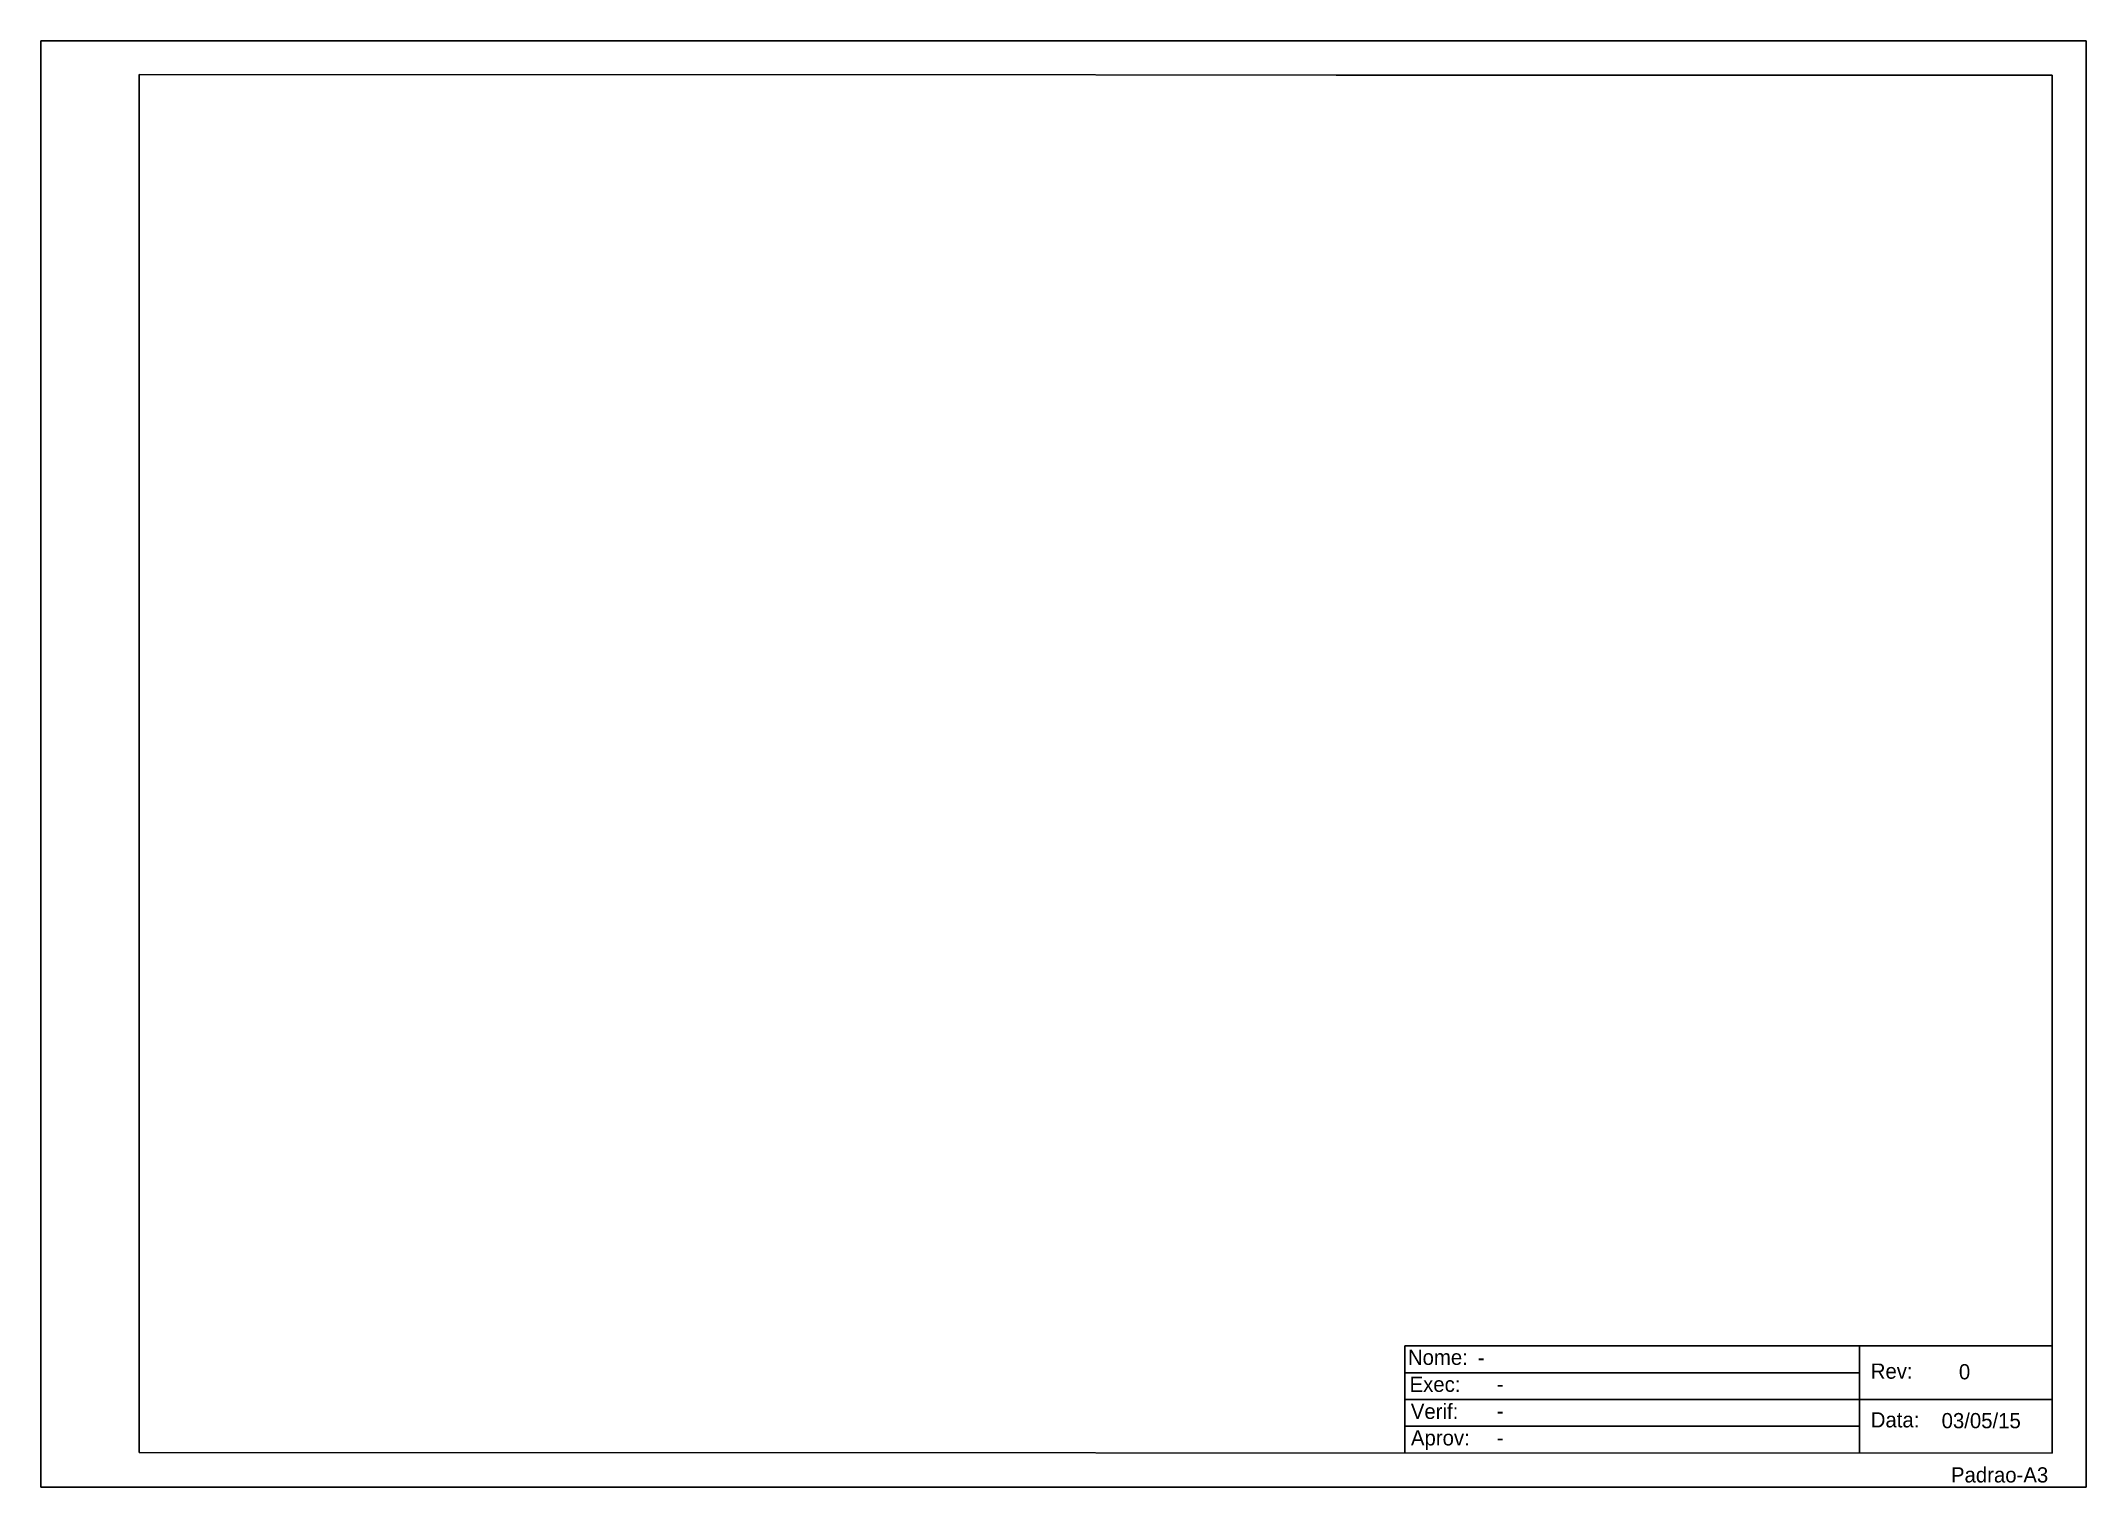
# Model space of a CAD drawing. Extents: x -83 to 337, y -118 to 179.
import ezdxf

# ---------------------------------------------------------------- set-up
doc = ezdxf.new("R2010")
doc.units = 0
doc.linetypes.add('AVEVASOLID', pattern=[2.25, 2.25])
doc.linetypes.add('AVEVASOLIDXWIDE', pattern=[2.25, 2.25])
doc.layers.add('-11', color=7, linetype='CONTINUOUS')
doc.layers.add('-300', color=7, linetype='CONTINUOUS')

msp = doc.modelspace()

# ---------------------------------------------------------------- linework, layer by layer
at = {"layer": '-11', "color": 253, "linetype": 'AVEVASOLID'}
msp.add_line((183.07, 171.66), (330.07, 171.66), dxfattribs=at)
at = {"layer": '-300', "color": 92, "linetype": 'AVEVASOLID'}
for p, q in [((-82.93, 178.66), (-82.93, -118.34)), ((-82.93, 178.66), (337.07, 178.66)), ((-82.93, 178.66), (337.07, 178.66)), ((-82.93, 178.66), (-82.93, -118.34)), ((337.07, 178.66), (337.07, -118.34)), ((337.07, 178.66), (337.07, -118.34)), ((197.19, -89.34), (197.19, -111.34)), ((197.19, -89.34), (197.19, -111.34)), ((290.52, -111.34), (290.52, -89.34)), ((290.52, -111.34), (290.52, -89.34)), ((197.19, -94.84), (290.52, -94.84)), ((197.19, -94.84), (290.52, -94.84)), ((197.19, -100.34), (290.52, -100.34)), ((197.19, -100.34), (290.52, -100.34)), ((290.52, -100.34), (322.11, -100.34)), ((290.52, -100.34), (330.07, -100.34)), ((197.19, -105.84), (290.52, -105.84)), ((197.19, -105.84), (290.52, -105.84)), ((-82.93, -118.34), (337.07, -118.34)), ((-82.93, -118.34), (337.07, -118.34))]:
    msp.add_line(p, q, dxfattribs=at)
at = {"layer": '-300', "color": 92, "linetype": 'AVEVASOLIDXWIDE'}
for p, q in [((-62.74, -111.24), (-62.74, 171.76)), ((-62.74, 171.76), (330.07, 171.66)), ((330.07, 171.66), (330.07, -111.34)), ((197.19, -89.34), (293.79, -89.34)), ((197.19, -89.34), (330.07, -89.34)), ((337.07, -118.34), (337.07, -108.34)), ((337.07, -118.34), (337.07, -108.34)), ((-62.74, -111.24), (330.07, -111.34)), ((327.07, -118.34), (337.07, -118.34)), ((327.07, -118.34), (337.07, -118.34))]:
    msp.add_line(p, q, dxfattribs=at)

# ---------------------------------------------------------------- texts
at = {"layer": '-300', "color": 92, "linetype": 'CONTINUOUS'}
for s, p in [('Nome:', (197.8, -93.24)), ('Exec:', (198.14, -98.78)), ('Rev:', (292.85, -96.08)), ('Verif:', (198.4, -104.34)), ('Data:', (292.85, -106.08)), ('Aprov:', (198.42, -109.78))]:
    msp.add_text(s, height=3.125, dxfattribs=at).set_placement(p)
at = {"layer": '-300', "color": 7, "linetype": 'CONTINUOUS'}
for s, height, p in [('-', 3.12, (212.17, -93.3)), ('0', 3.13, (310.95, -96.21)), ('-', 3.12, (216.05, -98.75)), ('-', 3.12, (216.05, -104.25)), ('03/05/15', 3.125, (307.4, -106.25)), ('-', 3.12, (216.05, -109.75)), ('Padrao-A3', 3.125, (309.32, -117.39))]:
    msp.add_text(s, height=height, dxfattribs=at).set_placement(p)

doc.saveas('drawing.dxf')
